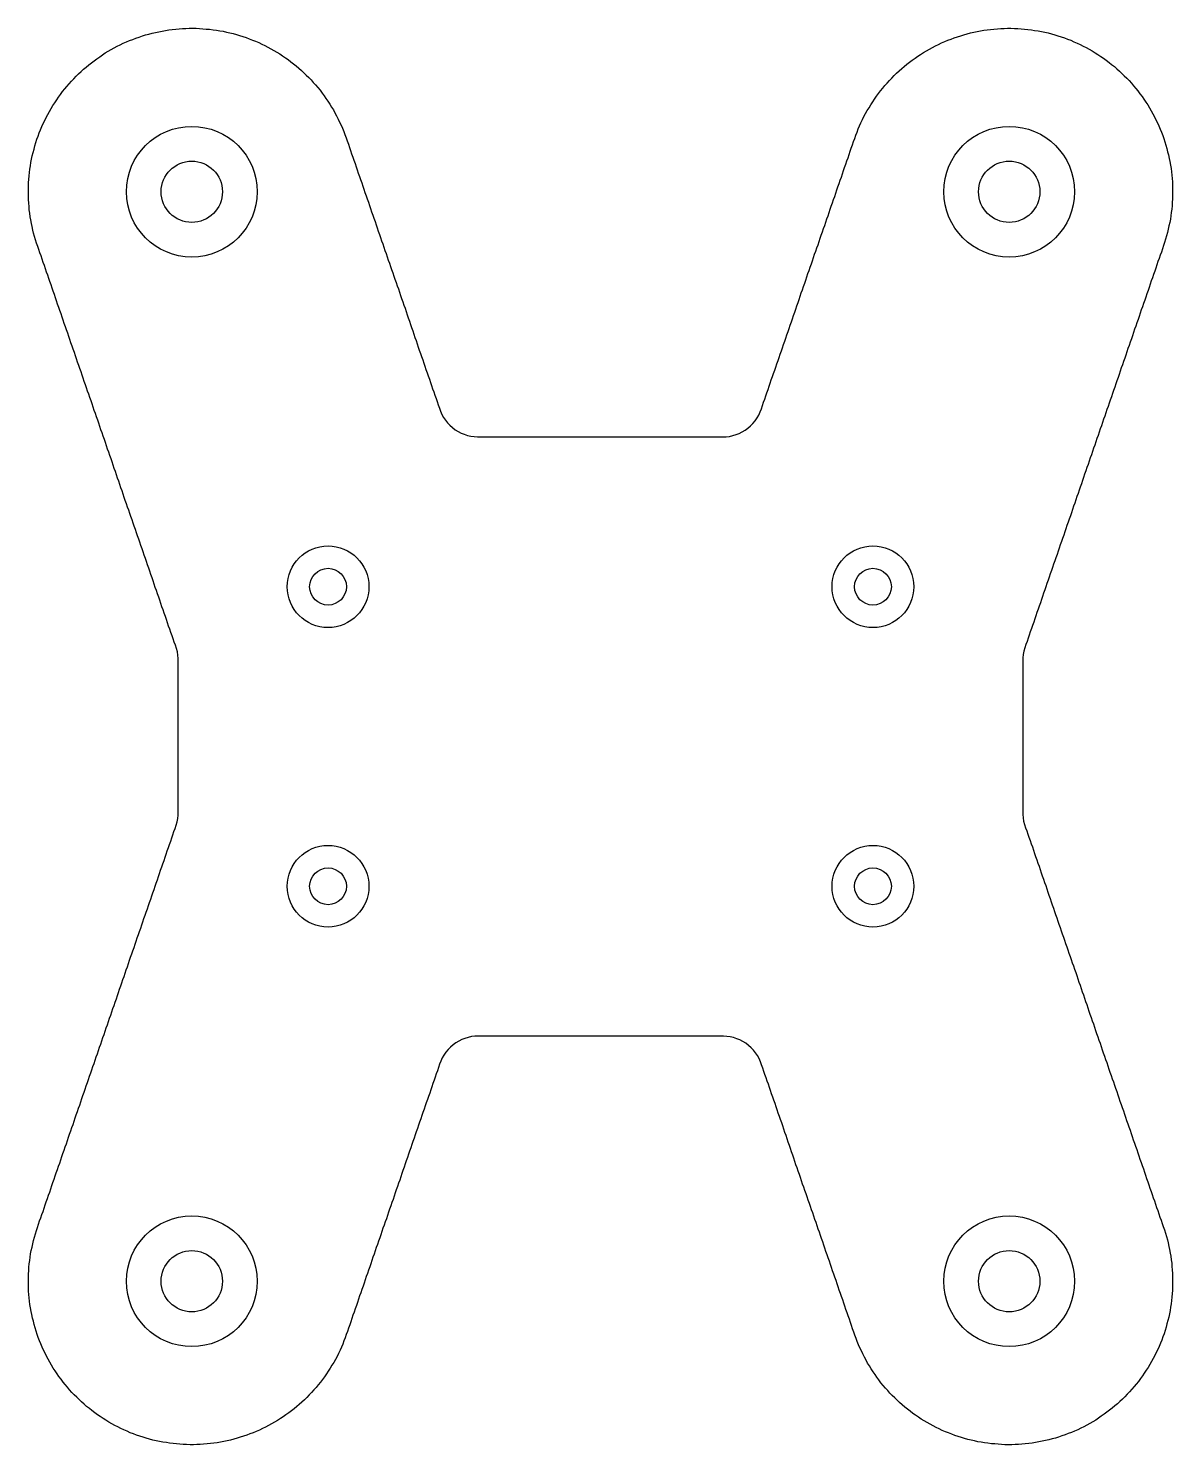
# Model space of a CAD drawing. Header units: millimetres. Extents: x -42 to 42, y -52 to 52.
import ezdxf

# ---------------------------------------------------------------- set-up
doc = ezdxf.new("R2010")
doc.units = ezdxf.units.MM
for name, color, linetype in [('CUT_OUTLINE', 7, 'Continuous'), ('DRILL_THROUGH', 7, 'Continuous'), ('REFERENCE_BOTTOM_CB_D6_DEPTH4', 7, 'Continuous'), ('REFERENCE_TOP_CB_D9p6_DEPTH5', 7, 'Continuous')]:
    doc.layers.add(name, color=color, linetype=linetype)

msp = doc.modelspace()

# ---------------------------------------------------------------- linework, layer by layer
at = {"layer": 'CUT_OUTLINE'}
msp.add_lwpolyline([(-18.66, -43.91), (-18.74, -44.15), (-18.83, -44.38), (-18.92, -44.61), (-19.02, -44.84), (-19.12, -45.07), (-19.23, -45.3), (-19.34, -45.52), (-19.46, -45.74), (-19.58, -45.96), (-19.71, -46.17), (-19.84, -46.39), (-19.98, -46.6), (-20.12, -46.8), (-20.26, -47.01), (-20.41, -47.21), (-20.56, -47.41), (-20.72, -47.6), (-20.88, -47.79), (-21.04, -47.98), (-21.21, -48.17), (-21.38, -48.35), (-21.56, -48.53), (-21.74, -48.7), (-21.92, -48.87), (-22.11, -49.04), (-22.3, -49.2), (-22.49, -49.36), (-22.69, -49.51), (-22.88, -49.66), (-23.09, -49.81), (-23.29, -49.95), (-23.5, -50.09), (-23.71, -50.22), (-23.93, -50.35), (-24.14, -50.47), (-24.36, -50.59), (-24.59, -50.71), (-24.81, -50.82), (-25.04, -50.93), (-25.27, -51.03), (-25.5, -51.12), (-25.73, -51.21), (-25.96, -51.3), (-26.2, -51.38), (-26.44, -51.46), (-26.68, -51.53), (-26.92, -51.6), (-27.16, -51.66), (-27.4, -51.72), (-27.65, -51.77), (-27.89, -51.81), (-28.14, -51.86), (-28.39, -51.89), (-28.64, -51.92), (-28.88, -51.95), (-29.13, -51.97), (-29.38, -51.98), (-29.63, -51.99), (-29.88, -52), (-30.13, -52), (-30.38, -51.99), (-30.63, -51.98), (-30.88, -51.97), (-31.13, -51.95), (-31.38, -51.92), (-31.63, -51.89), (-31.87, -51.85), (-32.12, -51.81), (-32.37, -51.76), (-32.61, -51.71), (-32.85, -51.66), (-33.1, -51.59), (-33.34, -51.53), (-33.58, -51.45), (-33.81, -51.38), (-34.05, -51.3), (-34.28, -51.21), (-34.52, -51.12), (-34.75, -51.02), (-34.98, -50.92), (-35.2, -50.81), (-35.43, -50.7), (-35.65, -50.59), (-35.87, -50.47), (-36.08, -50.34), (-36.3, -50.21), (-36.51, -50.08), (-36.72, -49.94), (-36.92, -49.8), (-37.13, -49.65), (-37.33, -49.5), (-37.52, -49.35), (-37.72, -49.19), (-37.91, -49.03), (-38.09, -48.86), (-38.27, -48.69), (-38.45, -48.52), (-38.63, -48.34), (-38.8, -48.16), (-38.97, -47.97), (-39.13, -47.78), (-39.29, -47.59), (-39.45, -47.4), (-39.6, -47.2), (-39.75, -47), (-39.89, -46.79), (-40.03, -46.58), (-40.17, -46.37), (-40.3, -46.16), (-40.42, -45.94), (-40.55, -45.73), (-40.66, -45.51), (-40.77, -45.28), (-40.88, -45.06), (-40.99, -44.83), (-41.08, -44.6), (-41.18, -44.37), (-41.27, -44.13), (-41.35, -43.9), (-41.43, -43.66), (-41.5, -43.42), (-41.57, -43.18), (-41.63, -42.94), (-41.69, -42.7), (-41.75, -42.45), (-41.8, -42.21), (-41.84, -41.96), (-41.88, -41.71), (-41.91, -41.47), (-41.94, -41.22), (-41.96, -40.97), (-41.98, -40.72), (-41.99, -40.47), (-42, -40.22), (-42, -39.97), (-42, -39.72), (-41.99, -39.47), (-41.97, -39.22), (-41.96, -38.97), (-41.93, -38.72), (-41.9, -38.48), (-41.87, -38.23), (-41.83, -37.98), (-41.78, -37.73), (-41.73, -37.49), (-41.68, -37.25), (-41.62, -37), (-41.55, -36.76), (-41.48, -36.52), (-41.41, -36.28), (-41.33, -36.05), (-41.25, -35.81), (-41.17, -35.57), (-41.09, -35.34), (-41, -35.1), (-40.92, -34.87), (-40.84, -34.63), (-40.76, -34.39), (-40.68, -34.16), (-40.6, -33.92), (-40.52, -33.68), (-40.43, -33.45), (-40.35, -33.21), (-40.27, -32.97), (-40.19, -32.74), (-40.11, -32.5), (-40.03, -32.27), (-39.95, -32.03), (-39.86, -31.79), (-39.78, -31.56), (-39.7, -31.32), (-39.62, -31.08), (-39.54, -30.85), (-39.46, -30.61), (-39.37, -30.38), (-39.29, -30.14), (-39.21, -29.9), (-39.13, -29.67), (-39.05, -29.43), (-38.97, -29.19), (-38.89, -28.96), (-38.8, -28.72), (-38.72, -28.49), (-38.64, -28.25), (-38.56, -28.01), (-38.48, -27.78), (-38.4, -27.54), (-38.32, -27.3), (-38.23, -27.07), (-38.15, -26.83), (-38.07, -26.59), (-37.99, -26.36), (-37.91, -26.12), (-37.83, -25.89), (-37.75, -25.65), (-37.66, -25.41), (-37.58, -25.18), (-37.5, -24.94), (-37.42, -24.7), (-37.34, -24.47), (-37.26, -24.23), (-37.17, -24), (-37.09, -23.76), (-37.01, -23.52), (-36.93, -23.29), (-36.85, -23.05), (-36.77, -22.81), (-36.69, -22.58), (-36.6, -22.34), (-36.52, -22.11), (-36.44, -21.87), (-36.36, -21.63), (-36.28, -21.4), (-36.2, -21.16), (-36.12, -20.92), (-36.03, -20.69), (-35.95, -20.45), (-35.87, -20.21), (-35.79, -19.98), (-35.71, -19.74), (-35.63, -19.51), (-35.54, -19.27), (-35.46, -19.03), (-35.38, -18.8), (-35.3, -18.56), (-35.22, -18.32), (-35.14, -18.09), (-35.06, -17.85), (-34.97, -17.62), (-34.89, -17.38), (-34.81, -17.14), (-34.73, -16.91), (-34.65, -16.67), (-34.57, -16.43), (-34.49, -16.2), (-34.4, -15.96), (-34.32, -15.73), (-34.24, -15.49), (-34.16, -15.25), (-34.08, -15.02), (-34, -14.78), (-33.92, -14.54), (-33.83, -14.31), (-33.75, -14.07), (-33.67, -13.83), (-33.59, -13.6), (-33.51, -13.36), (-33.43, -13.13), (-33.34, -12.89), (-33.26, -12.65), (-33.18, -12.42), (-33.1, -12.18), (-33.02, -11.94), (-32.94, -11.71), (-32.86, -11.47), (-32.77, -11.24), (-32.69, -11), (-32.61, -10.76), (-32.53, -10.53), (-32.45, -10.29), (-32.37, -10.05), (-32.29, -9.82), (-32.2, -9.58), (-32.12, -9.35), (-32.04, -9.11), (-31.96, -8.87), (-31.88, -8.64), (-31.8, -8.4), (-31.72, -8.16), (-31.63, -7.93), (-31.55, -7.69), (-31.47, -7.45), (-31.39, -7.22), (-31.31, -6.98), (-31.22, -6.75), (-31.14, -6.51), (-31.07, -6.27), (-31.03, -6.02), (-31, -5.78), (-31, -5.53), (-31, -5.28), (-31, -5.03), (-31, -4.78), (-31, -4.53), (-31, -4.28), (-31, -4.03), (-31, -3.78), (-31, -3.53), (-31, -3.28), (-31, -3.03), (-31, -2.78), (-31, -2.53), (-31, -2.28), (-31, -2.03), (-31, -1.78), (-31, -1.53), (-31, -1.28), (-31, -1.03), (-31, -0.78), (-31, -0.53), (-31, -0.28), (-31, -0.03), (-31, 0.22), (-31, 0.47), (-31, 0.72), (-31, 0.97), (-31, 1.22), (-31, 1.47), (-31, 1.72), (-31, 1.97), (-31, 2.22), (-31, 2.47), (-31, 2.72), (-31, 2.97), (-31, 3.22), (-31, 3.47), (-31, 3.72), (-31, 3.97), (-31, 4.22), (-31, 4.47), (-31, 4.72), (-31, 4.97), (-31, 5.22), (-31, 5.47), (-31, 5.72), (-31.02, 5.97), (-31.06, 6.22), (-31.12, 6.46), (-31.2, 6.7), (-31.29, 6.93), (-31.37, 7.17), (-31.45, 7.4), (-31.53, 7.64), (-31.62, 7.88), (-31.7, 8.11), (-31.78, 8.35), (-31.86, 8.58), (-31.94, 8.82), (-32.02, 9.06), (-32.1, 9.29), (-32.19, 9.53), (-32.27, 9.77), (-32.35, 10), (-32.43, 10.24), (-32.51, 10.47), (-32.59, 10.71), (-32.68, 10.95), (-32.76, 11.18), (-32.84, 11.42), (-32.92, 11.66), (-33, 11.89), (-33.08, 12.13), (-33.16, 12.37), (-33.25, 12.6), (-33.33, 12.84), (-33.41, 13.07), (-33.49, 13.31), (-33.57, 13.55), (-33.65, 13.78), (-33.73, 14.02), (-33.82, 14.26), (-33.9, 14.49), (-33.98, 14.73), (-34.06, 14.96), (-34.14, 15.2), (-34.22, 15.44), (-34.3, 15.67), (-34.39, 15.91), (-34.47, 16.15), (-34.55, 16.38), (-34.63, 16.62), (-34.71, 16.85), (-34.79, 17.09), (-34.88, 17.33), (-34.96, 17.56), (-35.04, 17.8), (-35.12, 18.04), (-35.2, 18.27), (-35.28, 18.51), (-35.36, 18.75), (-35.45, 18.98), (-35.53, 19.22), (-35.61, 19.45), (-35.69, 19.69), (-35.77, 19.93), (-35.85, 20.16), (-35.93, 20.4), (-36.02, 20.64), (-36.1, 20.87), (-36.18, 21.11), (-36.26, 21.34), (-36.34, 21.58), (-36.42, 21.82), (-36.5, 22.05), (-36.59, 22.29), (-36.67, 22.53), (-36.75, 22.76), (-36.83, 23), (-36.91, 23.23), (-36.99, 23.47), (-37.08, 23.71), (-37.16, 23.94), (-37.24, 24.18), (-37.32, 24.42), (-37.4, 24.65), (-37.48, 24.89), (-37.56, 25.13), (-37.65, 25.36), (-37.73, 25.6), (-37.81, 25.83), (-37.89, 26.07), (-37.97, 26.31), (-38.05, 26.54), (-38.13, 26.78), (-38.22, 27.02), (-38.3, 27.25), (-38.38, 27.49), (-38.46, 27.72), (-38.54, 27.96), (-38.62, 28.2), (-38.7, 28.43), (-38.79, 28.67), (-38.87, 28.91), (-38.95, 29.14), (-39.03, 29.38), (-39.11, 29.61), (-39.19, 29.85), (-39.28, 30.09), (-39.36, 30.32), (-39.44, 30.56), (-39.52, 30.8), (-39.6, 31.03), (-39.68, 31.27), (-39.76, 31.51), (-39.85, 31.74), (-39.93, 31.98), (-40.01, 32.21), (-40.09, 32.45), (-40.17, 32.69), (-40.25, 32.92), (-40.33, 33.16), (-40.42, 33.4), (-40.5, 33.63), (-40.58, 33.87), (-40.66, 34.1), (-40.74, 34.34), (-40.82, 34.58), (-40.9, 34.81), (-40.99, 35.05), (-41.07, 35.29), (-41.15, 35.52), (-41.23, 35.76), (-41.31, 35.99), (-41.39, 36.23), (-41.47, 36.47), (-41.54, 36.71), (-41.61, 36.95), (-41.67, 37.19), (-41.72, 37.44), (-41.77, 37.68), (-41.82, 37.93), (-41.86, 38.17), (-41.9, 38.42), (-41.93, 38.67), (-41.95, 38.92), (-41.97, 39.17), (-41.99, 39.42), (-42, 39.67), (-42, 39.92), (-42, 40.17), (-41.99, 40.42), (-41.98, 40.67), (-41.97, 40.91), (-41.94, 41.16), (-41.92, 41.41), (-41.88, 41.66), (-41.85, 41.91), (-41.81, 42.15), (-41.76, 42.4), (-41.71, 42.64), (-41.65, 42.89), (-41.58, 43.13), (-41.52, 43.37), (-41.44, 43.61), (-41.37, 43.85), (-41.28, 44.08), (-41.2, 44.32), (-41.1, 44.55), (-41.01, 44.78), (-40.91, 45.01), (-40.8, 45.23), (-40.69, 45.46), (-40.57, 45.68), (-40.45, 45.9), (-40.33, 46.11), (-40.2, 46.33), (-40.06, 46.54), (-39.92, 46.75), (-39.78, 46.95), (-39.63, 47.15), (-39.48, 47.35), (-39.33, 47.55), (-39.17, 47.74), (-39.01, 47.93), (-38.84, 48.12), (-38.67, 48.3), (-38.49, 48.48), (-38.31, 48.65), (-38.13, 48.82), (-37.95, 48.99), (-37.76, 49.16), (-37.57, 49.31), (-37.37, 49.47), (-37.17, 49.62), (-36.97, 49.77), (-36.76, 49.91), (-36.56, 50.05), (-36.35, 50.19), (-36.13, 50.32), (-35.92, 50.44), (-35.7, 50.56), (-35.48, 50.68), (-35.25, 50.79), (-35.03, 50.9), (-34.8, 51), (-34.57, 51.1), (-34.34, 51.19), (-34.1, 51.28), (-33.87, 51.36), (-33.63, 51.44), (-33.39, 51.51), (-33.15, 51.58), (-32.91, 51.64), (-32.66, 51.7), (-32.42, 51.75), (-32.17, 51.8), (-31.93, 51.84), (-31.68, 51.88), (-31.43, 51.91), (-31.18, 51.94), (-30.94, 51.96), (-30.69, 51.98), (-30.44, 51.99), (-30.19, 52), (-29.94, 52), (-29.69, 52), (-29.44, 51.99), (-29.19, 51.97), (-28.94, 51.95), (-28.69, 51.93), (-28.44, 51.9), (-28.19, 51.86), (-27.95, 51.82), (-27.7, 51.78), (-27.46, 51.73), (-27.21, 51.67), (-26.97, 51.61), (-26.73, 51.55), (-26.49, 51.48), (-26.25, 51.4), (-26.02, 51.32), (-25.78, 51.23), (-25.55, 51.14), (-25.32, 51.05), (-25.09, 50.95), (-24.86, 50.84), (-24.64, 50.73), (-24.41, 50.62), (-24.19, 50.5), (-23.98, 50.38), (-23.76, 50.25), (-23.55, 50.12), (-23.34, 49.98), (-23.13, 49.84), (-22.93, 49.7), (-22.73, 49.55), (-22.53, 49.39), (-22.34, 49.24), (-22.15, 49.07), (-21.96, 48.91), (-21.78, 48.74), (-21.6, 48.57), (-21.42, 48.39), (-21.25, 48.21), (-21.08, 48.02), (-20.91, 47.84), (-20.75, 47.65), (-20.59, 47.45), (-20.44, 47.25), (-20.29, 47.05), (-20.15, 46.85), (-20.01, 46.64), (-19.87, 46.43), (-19.74, 46.22), (-19.61, 46.01), (-19.49, 45.79), (-19.37, 45.57), (-19.26, 45.34), (-19.15, 45.12), (-19.04, 44.89), (-18.94, 44.66), (-18.85, 44.43), (-18.76, 44.2), (-18.67, 43.96), (-18.59, 43.73), (-18.51, 43.49), (-18.43, 43.25), (-18.35, 43.02), (-18.27, 42.78), (-18.18, 42.55), (-18.1, 42.31), (-18.02, 42.07), (-17.94, 41.84), (-17.86, 41.6), (-17.78, 41.36), (-17.7, 41.13), (-17.61, 40.89), (-17.53, 40.66), (-17.45, 40.42), (-17.37, 40.18), (-17.29, 39.95), (-17.21, 39.71), (-17.13, 39.47), (-17.04, 39.24), (-16.96, 39), (-16.88, 38.77), (-16.8, 38.53), (-16.72, 38.29), (-16.64, 38.06), (-16.55, 37.82), (-16.47, 37.58), (-16.39, 37.35), (-16.31, 37.11), (-16.23, 36.87), (-16.15, 36.64), (-16.07, 36.4), (-15.98, 36.17), (-15.9, 35.93), (-15.82, 35.69), (-15.74, 35.46), (-15.66, 35.22), (-15.58, 34.98), (-15.5, 34.75), (-15.41, 34.51), (-15.33, 34.28), (-15.25, 34.04), (-15.17, 33.8), (-15.09, 33.57), (-15.01, 33.33), (-14.93, 33.09), (-14.84, 32.86), (-14.76, 32.62), (-14.68, 32.39), (-14.6, 32.15), (-14.52, 31.91), (-14.44, 31.68), (-14.35, 31.44), (-14.27, 31.2), (-14.19, 30.97), (-14.11, 30.73), (-14.03, 30.49), (-13.95, 30.26), (-13.87, 30.02), (-13.78, 29.79), (-13.7, 29.55), (-13.62, 29.31), (-13.54, 29.08), (-13.46, 28.84), (-13.38, 28.6), (-13.3, 28.37), (-13.21, 28.13), (-13.13, 27.9), (-13.05, 27.66), (-12.97, 27.42), (-12.89, 27.19), (-12.81, 26.95), (-12.73, 26.71), (-12.64, 26.48), (-12.56, 26.24), (-12.48, 26), (-12.4, 25.77), (-12.32, 25.53), (-12.24, 25.3), (-12.15, 25.06), (-12.07, 24.82), (-11.99, 24.59), (-11.91, 24.35), (-11.83, 24.11), (-11.74, 23.88), (-11.64, 23.65), (-11.52, 23.43), (-11.38, 23.23), (-11.22, 23.03), (-11.05, 22.85), (-10.87, 22.68), (-10.67, 22.53), (-10.46, 22.4), (-10.23, 22.28), (-10, 22.19), (-9.77, 22.11), (-9.52, 22.05), (-9.28, 22.02), (-9.03, 22), (-8.78, 22), (-8.53, 22), (-8.28, 22), (-8.03, 22), (-7.78, 22), (-7.53, 22), (-7.28, 22), (-7.03, 22), (-6.78, 22), (-6.53, 22), (-6.28, 22), (-6.03, 22), (-5.78, 22), (-5.53, 22), (-5.28, 22), (-5.03, 22), (-4.78, 22), (-4.53, 22), (-4.28, 22), (-4.03, 22), (-3.78, 22), (-3.53, 22), (-3.28, 22), (-3.03, 22), (-2.78, 22), (-2.53, 22), (-2.28, 22), (-2.03, 22), (-1.78, 22), (-1.53, 22), (-1.28, 22), (-1.03, 22), (-0.78, 22), (-0.53, 22), (-0.28, 22), (-0.03, 22), (0.22, 22), (0.47, 22), (0.72, 22), (0.97, 22), (1.22, 22), (1.47, 22), (1.72, 22), (1.97, 22), (2.22, 22), (2.47, 22), (2.72, 22), (2.97, 22), (3.22, 22), (3.47, 22), (3.72, 22), (3.97, 22), (4.22, 22), (4.47, 22), (4.72, 22), (4.97, 22), (5.22, 22), (5.47, 22), (5.72, 22), (5.97, 22), (6.22, 22), (6.47, 22), (6.72, 22), (6.97, 22), (7.22, 22), (7.47, 22), (7.72, 22), (7.97, 22), (8.22, 22), (8.47, 22), (8.72, 22), (8.97, 22), (9.22, 22.01), (9.47, 22.04), (9.71, 22.1), (9.95, 22.17), (10.18, 22.26), (10.41, 22.37), (10.62, 22.5), (10.82, 22.65), (11.01, 22.81), (11.19, 22.99), (11.35, 23.18), (11.49, 23.39), (11.62, 23.6), (11.72, 23.83), (11.81, 24.06), (11.89, 24.3), (11.97, 24.54), (12.06, 24.77), (12.14, 25.01), (12.22, 25.24), (12.3, 25.48), (12.38, 25.72), (12.46, 25.95), (12.54, 26.19), (12.63, 26.43), (12.71, 26.66), (12.79, 26.9), (12.87, 27.13), (12.95, 27.37), (13.03, 27.61), (13.11, 27.84), (13.2, 28.08), (13.28, 28.32), (13.36, 28.55), (13.44, 28.79), (13.52, 29.03), (13.6, 29.26), (13.69, 29.5), (13.77, 29.73), (13.85, 29.97), (13.93, 30.21), (14.01, 30.44), (14.09, 30.68), (14.17, 30.92), (14.26, 31.15), (14.34, 31.39), (14.42, 31.62), (14.5, 31.86), (14.58, 32.1), (14.66, 32.33), (14.74, 32.57), (14.83, 32.81), (14.91, 33.04), (14.99, 33.28), (15.07, 33.51), (15.15, 33.75), (15.23, 33.99), (15.31, 34.22), (15.4, 34.46), (15.48, 34.7), (15.56, 34.93), (15.64, 35.17), (15.72, 35.41), (15.8, 35.64), (15.89, 35.88), (15.97, 36.11), (16.05, 36.35), (16.13, 36.59), (16.21, 36.82), (16.29, 37.06), (16.37, 37.3), (16.46, 37.53), (16.54, 37.77), (16.62, 38), (16.7, 38.24), (16.78, 38.48), (16.86, 38.71), (16.94, 38.95), (17.03, 39.19), (17.11, 39.42), (17.19, 39.66), (17.27, 39.89), (17.35, 40.13), (17.43, 40.37), (17.51, 40.6), (17.6, 40.84), (17.68, 41.08), (17.76, 41.31), (17.84, 41.55), (17.92, 41.79), (18, 42.02), (18.09, 42.26), (18.17, 42.49), (18.25, 42.73), (18.33, 42.97), (18.41, 43.2), (18.49, 43.44), (18.57, 43.68), (18.66, 43.91), (18.74, 44.15), (18.83, 44.38), (18.92, 44.61), (19.02, 44.84), (19.12, 45.07), (19.23, 45.3), (19.34, 45.52), (19.46, 45.74), (19.58, 45.96), (19.71, 46.17), (19.84, 46.39), (19.98, 46.6), (20.12, 46.8), (20.26, 47.01), (20.41, 47.21), (20.56, 47.41), (20.72, 47.6), (20.88, 47.79), (21.04, 47.98), (21.21, 48.17), (21.38, 48.35), (21.56, 48.53), (21.74, 48.7), (21.92, 48.87), (22.11, 49.04), (22.3, 49.2), (22.49, 49.36), (22.69, 49.51), (22.88, 49.66), (23.09, 49.81), (23.29, 49.95), (23.5, 50.09), (23.71, 50.22), (23.93, 50.35), (24.14, 50.47), (24.36, 50.59), (24.59, 50.71), (24.81, 50.82), (25.04, 50.93), (25.27, 51.03), (25.5, 51.12), (25.73, 51.21), (25.96, 51.3), (26.2, 51.38), (26.44, 51.46), (26.68, 51.53), (26.92, 51.6), (27.16, 51.66), (27.4, 51.72), (27.65, 51.77), (27.89, 51.81), (28.14, 51.86), (28.39, 51.89), (28.64, 51.92), (28.88, 51.95), (29.13, 51.97), (29.38, 51.98), (29.63, 51.99), (29.88, 52), (30.13, 52), (30.38, 51.99), (30.63, 51.98), (30.88, 51.97), (31.13, 51.95), (31.38, 51.92), (31.63, 51.89), (31.87, 51.85), (32.12, 51.81), (32.37, 51.76), (32.61, 51.71), (32.85, 51.66), (33.1, 51.59), (33.34, 51.53), (33.58, 51.45), (33.81, 51.38), (34.05, 51.3), (34.28, 51.21), (34.52, 51.12), (34.75, 51.02), (34.98, 50.92), (35.2, 50.81), (35.43, 50.7), (35.65, 50.59), (35.87, 50.47), (36.08, 50.34), (36.3, 50.21), (36.51, 50.08), (36.72, 49.94), (36.92, 49.8), (37.13, 49.65), (37.33, 49.5), (37.52, 49.35), (37.72, 49.19), (37.91, 49.03), (38.09, 48.86), (38.27, 48.69), (38.45, 48.52), (38.63, 48.34), (38.8, 48.16), (38.97, 47.97), (39.13, 47.78), (39.29, 47.59), (39.45, 47.4), (39.6, 47.2), (39.75, 47), (39.89, 46.79), (40.03, 46.58), (40.17, 46.37), (40.3, 46.16), (40.42, 45.94), (40.55, 45.73), (40.66, 45.51), (40.77, 45.28), (40.88, 45.06), (40.99, 44.83), (41.08, 44.6), (41.18, 44.37), (41.27, 44.13), (41.35, 43.9), (41.43, 43.66), (41.5, 43.42), (41.57, 43.18), (41.63, 42.94), (41.69, 42.7), (41.75, 42.45), (41.8, 42.21), (41.84, 41.96), (41.88, 41.71), (41.91, 41.47), (41.94, 41.22), (41.96, 40.97), (41.98, 40.72), (41.99, 40.47), (42, 40.22), (42, 39.97), (42, 39.72), (41.99, 39.47), (41.97, 39.22), (41.96, 38.97), (41.93, 38.72), (41.9, 38.48), (41.87, 38.23), (41.83, 37.98), (41.78, 37.73), (41.73, 37.49), (41.68, 37.25), (41.62, 37), (41.55, 36.76), (41.48, 36.52), (41.41, 36.28), (41.33, 36.05), (41.25, 35.81), (41.17, 35.57), (41.09, 35.34), (41, 35.1), (40.92, 34.87), (40.84, 34.63), (40.76, 34.39), (40.68, 34.16), (40.6, 33.92), (40.52, 33.68), (40.43, 33.45), (40.35, 33.21), (40.27, 32.97), (40.19, 32.74), (40.11, 32.5), (40.03, 32.27), (39.95, 32.03), (39.86, 31.79), (39.78, 31.56), (39.7, 31.32), (39.62, 31.08), (39.54, 30.85), (39.46, 30.61), (39.37, 30.38), (39.29, 30.14), (39.21, 29.9), (39.13, 29.67), (39.05, 29.43), (38.97, 29.19), (38.89, 28.96), (38.8, 28.72), (38.72, 28.49), (38.64, 28.25), (38.56, 28.01), (38.48, 27.78), (38.4, 27.54), (38.32, 27.3), (38.23, 27.07), (38.15, 26.83), (38.07, 26.59), (37.99, 26.36), (37.91, 26.12), (37.83, 25.89), (37.75, 25.65), (37.66, 25.41), (37.58, 25.18), (37.5, 24.94), (37.42, 24.7), (37.34, 24.47), (37.26, 24.23), (37.17, 24), (37.09, 23.76), (37.01, 23.52), (36.93, 23.29), (36.85, 23.05), (36.77, 22.81), (36.69, 22.58), (36.6, 22.34), (36.52, 22.11), (36.44, 21.87), (36.36, 21.63), (36.28, 21.4), (36.2, 21.16), (36.12, 20.92), (36.03, 20.69), (35.95, 20.45), (35.87, 20.21), (35.79, 19.98), (35.71, 19.74), (35.63, 19.51), (35.54, 19.27), (35.46, 19.03), (35.38, 18.8), (35.3, 18.56), (35.22, 18.32), (35.14, 18.09), (35.06, 17.85), (34.97, 17.62), (34.89, 17.38), (34.81, 17.14), (34.73, 16.91), (34.65, 16.67), (34.57, 16.43), (34.49, 16.2), (34.4, 15.96), (34.32, 15.73), (34.24, 15.49), (34.16, 15.25), (34.08, 15.02), (34, 14.78), (33.92, 14.54), (33.83, 14.31), (33.75, 14.07), (33.67, 13.83), (33.59, 13.6), (33.51, 13.36), (33.43, 13.13), (33.34, 12.89), (33.26, 12.65), (33.18, 12.42), (33.1, 12.18), (33.02, 11.94), (32.94, 11.71), (32.86, 11.47), (32.77, 11.24), (32.69, 11), (32.61, 10.76), (32.53, 10.53), (32.45, 10.29), (32.37, 10.05), (32.29, 9.82), (32.2, 9.58), (32.12, 9.35), (32.04, 9.11), (31.96, 8.87), (31.88, 8.64), (31.8, 8.4), (31.72, 8.16), (31.63, 7.93), (31.55, 7.69), (31.47, 7.45), (31.39, 7.22), (31.31, 6.98), (31.22, 6.75), (31.14, 6.51), (31.07, 6.27), (31.03, 6.02), (31, 5.78), (31, 5.53), (31, 5.28), (31, 5.03), (31, 4.78), (31, 4.53), (31, 4.28), (31, 4.03), (31, 3.78), (31, 3.53), (31, 3.28), (31, 3.03), (31, 2.78), (31, 2.53), (31, 2.28), (31, 2.03), (31, 1.78), (31, 1.53), (31, 1.28), (31, 1.03), (31, 0.78), (31, 0.53), (31, 0.28), (31, 0.03), (31, -0.22), (31, -0.47), (31, -0.72), (31, -0.97), (31, -1.22), (31, -1.47), (31, -1.72), (31, -1.97), (31, -2.22), (31, -2.47), (31, -2.72), (31, -2.97), (31, -3.22), (31, -3.47), (31, -3.72), (31, -3.97), (31, -4.22), (31, -4.47), (31, -4.72), (31, -4.97), (31, -5.22), (31, -5.47), (31, -5.72), (31.02, -5.97), (31.06, -6.22), (31.12, -6.46), (31.2, -6.7), (31.29, -6.93), (31.37, -7.17), (31.45, -7.4), (31.53, -7.64), (31.62, -7.88), (31.7, -8.11), (31.78, -8.35), (31.86, -8.58), (31.94, -8.82), (32.02, -9.06), (32.1, -9.29), (32.19, -9.53), (32.27, -9.77), (32.35, -10), (32.43, -10.24), (32.51, -10.47), (32.59, -10.71), (32.68, -10.95), (32.76, -11.18), (32.84, -11.42), (32.92, -11.66), (33, -11.89), (33.08, -12.13), (33.16, -12.37), (33.25, -12.6), (33.33, -12.84), (33.41, -13.07), (33.49, -13.31), (33.57, -13.55), (33.65, -13.78), (33.73, -14.02), (33.82, -14.26), (33.9, -14.49), (33.98, -14.73), (34.06, -14.96), (34.14, -15.2), (34.22, -15.44), (34.3, -15.67), (34.39, -15.91), (34.47, -16.15), (34.55, -16.38), (34.63, -16.62), (34.71, -16.85), (34.79, -17.09), (34.88, -17.33), (34.96, -17.56), (35.04, -17.8), (35.12, -18.04), (35.2, -18.27), (35.28, -18.51), (35.36, -18.75), (35.45, -18.98), (35.53, -19.22), (35.61, -19.45), (35.69, -19.69), (35.77, -19.93), (35.85, -20.16), (35.93, -20.4), (36.02, -20.64), (36.1, -20.87), (36.18, -21.11), (36.26, -21.34), (36.34, -21.58), (36.42, -21.82), (36.5, -22.05), (36.59, -22.29), (36.67, -22.53), (36.75, -22.76), (36.83, -23), (36.91, -23.23), (36.99, -23.47), (37.08, -23.71), (37.16, -23.94), (37.24, -24.18), (37.32, -24.42), (37.4, -24.65), (37.48, -24.89), (37.56, -25.13), (37.65, -25.36), (37.73, -25.6), (37.81, -25.83), (37.89, -26.07), (37.97, -26.31), (38.05, -26.54), (38.13, -26.78), (38.22, -27.02), (38.3, -27.25), (38.38, -27.49), (38.46, -27.72), (38.54, -27.96), (38.62, -28.2), (38.7, -28.43), (38.79, -28.67), (38.87, -28.91), (38.95, -29.14), (39.03, -29.38), (39.11, -29.61), (39.19, -29.85), (39.28, -30.09), (39.36, -30.32), (39.44, -30.56), (39.52, -30.8), (39.6, -31.03), (39.68, -31.27), (39.76, -31.51), (39.85, -31.74), (39.93, -31.98), (40.01, -32.21), (40.09, -32.45), (40.17, -32.69), (40.25, -32.92), (40.33, -33.16), (40.42, -33.4), (40.5, -33.63), (40.58, -33.87), (40.66, -34.1), (40.74, -34.34), (40.82, -34.58), (40.9, -34.81), (40.99, -35.05), (41.07, -35.29), (41.15, -35.52), (41.23, -35.76), (41.31, -35.99), (41.39, -36.23), (41.47, -36.47), (41.54, -36.71), (41.61, -36.95), (41.67, -37.19), (41.72, -37.44), (41.77, -37.68), (41.82, -37.93), (41.86, -38.17), (41.9, -38.42), (41.93, -38.67), (41.95, -38.92), (41.97, -39.17), (41.99, -39.42), (42, -39.67), (42, -39.92), (42, -40.17), (41.99, -40.42), (41.98, -40.67), (41.97, -40.91), (41.94, -41.16), (41.92, -41.41), (41.88, -41.66), (41.85, -41.91), (41.81, -42.15), (41.76, -42.4), (41.71, -42.64), (41.65, -42.89), (41.58, -43.13), (41.52, -43.37), (41.44, -43.61), (41.37, -43.85), (41.28, -44.08), (41.2, -44.32), (41.1, -44.55), (41.01, -44.78), (40.91, -45.01), (40.8, -45.23), (40.69, -45.46), (40.57, -45.68), (40.45, -45.9), (40.33, -46.11), (40.2, -46.33), (40.06, -46.54), (39.92, -46.75), (39.78, -46.95), (39.63, -47.15), (39.48, -47.35), (39.33, -47.55), (39.17, -47.74), (39.01, -47.93), (38.84, -48.12), (38.67, -48.3), (38.49, -48.48), (38.31, -48.65), (38.13, -48.82), (37.95, -48.99), (37.76, -49.16), (37.57, -49.31), (37.37, -49.47), (37.17, -49.62), (36.97, -49.77), (36.76, -49.91), (36.56, -50.05), (36.35, -50.19), (36.13, -50.32), (35.92, -50.44), (35.7, -50.56), (35.48, -50.68), (35.25, -50.79), (35.03, -50.9), (34.8, -51), (34.57, -51.1), (34.34, -51.19), (34.1, -51.28), (33.87, -51.36), (33.63, -51.44), (33.39, -51.51), (33.15, -51.58), (32.91, -51.64), (32.66, -51.7), (32.42, -51.75), (32.17, -51.8), (31.93, -51.84), (31.68, -51.88), (31.43, -51.91), (31.18, -51.94), (30.94, -51.96), (30.69, -51.98), (30.44, -51.99), (30.19, -52), (29.94, -52), (29.69, -52), (29.44, -51.99), (29.19, -51.97), (28.94, -51.95), (28.69, -51.93), (28.44, -51.9), (28.19, -51.86), (27.95, -51.82), (27.7, -51.78), (27.46, -51.73), (27.21, -51.67), (26.97, -51.61), (26.73, -51.55), (26.49, -51.48), (26.25, -51.4), (26.02, -51.32), (25.78, -51.23), (25.55, -51.14), (25.32, -51.05), (25.09, -50.95), (24.86, -50.84), (24.64, -50.73), (24.41, -50.62), (24.19, -50.5), (23.98, -50.38), (23.76, -50.25), (23.55, -50.12), (23.34, -49.98), (23.13, -49.84), (22.93, -49.7), (22.73, -49.55), (22.53, -49.39), (22.34, -49.24), (22.15, -49.07), (21.96, -48.91), (21.78, -48.74), (21.6, -48.57), (21.42, -48.39), (21.25, -48.21), (21.08, -48.02), (20.91, -47.84), (20.75, -47.65), (20.59, -47.45), (20.44, -47.25), (20.29, -47.05), (20.15, -46.85), (20.01, -46.64), (19.87, -46.43), (19.74, -46.22), (19.61, -46.01), (19.49, -45.79), (19.37, -45.57), (19.26, -45.34), (19.15, -45.12), (19.04, -44.89), (18.94, -44.66), (18.85, -44.43), (18.76, -44.2), (18.67, -43.96), (18.59, -43.73), (18.51, -43.49), (18.43, -43.25), (18.35, -43.02), (18.27, -42.78), (18.18, -42.55), (18.1, -42.31), (18.02, -42.07), (17.94, -41.84), (17.86, -41.6), (17.78, -41.36), (17.7, -41.13), (17.61, -40.89), (17.53, -40.66), (17.45, -40.42), (17.37, -40.18), (17.29, -39.95), (17.21, -39.71), (17.13, -39.47), (17.04, -39.24), (16.96, -39), (16.88, -38.77), (16.8, -38.53), (16.72, -38.29), (16.64, -38.06), (16.55, -37.82), (16.47, -37.58), (16.39, -37.35), (16.31, -37.11), (16.23, -36.87), (16.15, -36.64), (16.07, -36.4), (15.98, -36.17), (15.9, -35.93), (15.82, -35.69), (15.74, -35.46), (15.66, -35.22), (15.58, -34.98), (15.5, -34.75), (15.41, -34.51), (15.33, -34.28), (15.25, -34.04), (15.17, -33.8), (15.09, -33.57), (15.01, -33.33), (14.93, -33.09), (14.84, -32.86), (14.76, -32.62), (14.68, -32.39), (14.6, -32.15), (14.52, -31.91), (14.44, -31.68), (14.35, -31.44), (14.27, -31.2), (14.19, -30.97), (14.11, -30.73), (14.03, -30.49), (13.95, -30.26), (13.87, -30.02), (13.78, -29.79), (13.7, -29.55), (13.62, -29.31), (13.54, -29.08), (13.46, -28.84), (13.38, -28.6), (13.3, -28.37), (13.21, -28.13), (13.13, -27.9), (13.05, -27.66), (12.97, -27.42), (12.89, -27.19), (12.81, -26.95), (12.73, -26.71), (12.64, -26.48), (12.56, -26.24), (12.48, -26), (12.4, -25.77), (12.32, -25.53), (12.24, -25.3), (12.15, -25.06), (12.07, -24.82), (11.99, -24.59), (11.91, -24.35), (11.83, -24.11), (11.74, -23.88), (11.64, -23.65), (11.52, -23.43), (11.38, -23.23), (11.22, -23.03), (11.05, -22.85), (10.87, -22.68), (10.67, -22.53), (10.46, -22.4), (10.23, -22.28), (10, -22.19), (9.77, -22.11), (9.52, -22.05), (9.28, -22.02), (9.03, -22), (8.78, -22), (8.53, -22), (8.28, -22), (8.03, -22), (7.78, -22), (7.53, -22), (7.28, -22), (7.03, -22), (6.78, -22), (6.53, -22), (6.28, -22), (6.03, -22), (5.78, -22), (5.53, -22), (5.28, -22), (5.03, -22), (4.78, -22), (4.53, -22), (4.28, -22), (4.03, -22), (3.78, -22), (3.53, -22), (3.28, -22), (3.03, -22), (2.78, -22), (2.53, -22), (2.28, -22), (2.03, -22), (1.78, -22), (1.53, -22), (1.28, -22), (1.03, -22), (0.78, -22), (0.53, -22), (0.28, -22), (0.03, -22), (-0.22, -22), (-0.47, -22), (-0.72, -22), (-0.97, -22), (-1.22, -22), (-1.47, -22), (-1.72, -22), (-1.97, -22), (-2.22, -22), (-2.47, -22), (-2.72, -22), (-2.97, -22), (-3.22, -22), (-3.47, -22), (-3.72, -22), (-3.97, -22), (-4.22, -22), (-4.47, -22), (-4.72, -22), (-4.97, -22), (-5.22, -22), (-5.47, -22), (-5.72, -22), (-5.97, -22), (-6.22, -22), (-6.47, -22), (-6.72, -22), (-6.97, -22), (-7.22, -22), (-7.47, -22), (-7.72, -22), (-7.97, -22), (-8.22, -22), (-8.47, -22), (-8.72, -22), (-8.97, -22), (-9.22, -22.01), (-9.47, -22.04), (-9.71, -22.1), (-9.95, -22.17), (-10.18, -22.26), (-10.41, -22.37), (-10.62, -22.5), (-10.82, -22.65), (-11.01, -22.81), (-11.19, -22.99), (-11.35, -23.18), (-11.49, -23.39), (-11.62, -23.6), (-11.72, -23.83), (-11.81, -24.06), (-11.89, -24.3), (-11.97, -24.54), (-12.06, -24.77), (-12.14, -25.01), (-12.22, -25.24), (-12.3, -25.48), (-12.38, -25.72), (-12.46, -25.95), (-12.54, -26.19), (-12.63, -26.43), (-12.71, -26.66), (-12.79, -26.9), (-12.87, -27.13), (-12.95, -27.37), (-13.03, -27.61), (-13.11, -27.84), (-13.2, -28.08), (-13.28, -28.32), (-13.36, -28.55), (-13.44, -28.79), (-13.52, -29.03), (-13.6, -29.26), (-13.69, -29.5), (-13.77, -29.73), (-13.85, -29.97), (-13.93, -30.21), (-14.01, -30.44), (-14.09, -30.68), (-14.17, -30.92), (-14.26, -31.15), (-14.34, -31.39), (-14.42, -31.62), (-14.5, -31.86), (-14.58, -32.1), (-14.66, -32.33), (-14.74, -32.57), (-14.83, -32.81), (-14.91, -33.04), (-14.99, -33.28), (-15.07, -33.51), (-15.15, -33.75), (-15.23, -33.99), (-15.31, -34.22), (-15.4, -34.46), (-15.48, -34.7), (-15.56, -34.93), (-15.64, -35.17), (-15.72, -35.41), (-15.8, -35.64), (-15.89, -35.88), (-15.97, -36.11), (-16.05, -36.35), (-16.13, -36.59), (-16.21, -36.82), (-16.29, -37.06), (-16.37, -37.3), (-16.46, -37.53), (-16.54, -37.77), (-16.62, -38), (-16.7, -38.24), (-16.78, -38.48), (-16.86, -38.71), (-16.94, -38.95), (-17.03, -39.19), (-17.11, -39.42), (-17.19, -39.66), (-17.27, -39.89), (-17.35, -40.13), (-17.43, -40.37), (-17.51, -40.6), (-17.6, -40.84), (-17.68, -41.08), (-17.76, -41.31), (-17.84, -41.55), (-17.92, -41.79), (-18, -42.02), (-18.09, -42.26), (-18.17, -42.49), (-18.25, -42.73), (-18.33, -42.97), (-18.41, -43.2), (-18.49, -43.44), (-18.57, -43.68)], close=True, dxfattribs=at)
at = {"layer": 'DRILL_THROUGH'}
for centre, radius in [((-30, 40), 2.25), ((30, 40), 2.25), ((-20, 11), 1.35), ((20, 11), 1.35), ((-20, -11), 1.35), ((20, -11), 1.35), ((-30, -40), 2.25), ((30, -40), 2.25)]:
    msp.add_circle(centre, radius, dxfattribs=at)
at = {"layer": 'REFERENCE_BOTTOM_CB_D6_DEPTH4'}
for centre in [(-20, 11), (20, 11), (-20, -11), (20, -11)]:
    msp.add_circle(centre, 3, dxfattribs=at)
at = {"layer": 'REFERENCE_TOP_CB_D9p6_DEPTH5'}
for centre in [(-30, 40), (30, 40), (-30, -40), (30, -40)]:
    msp.add_circle(centre, 4.8, dxfattribs=at)

doc.saveas('drawing.dxf')
